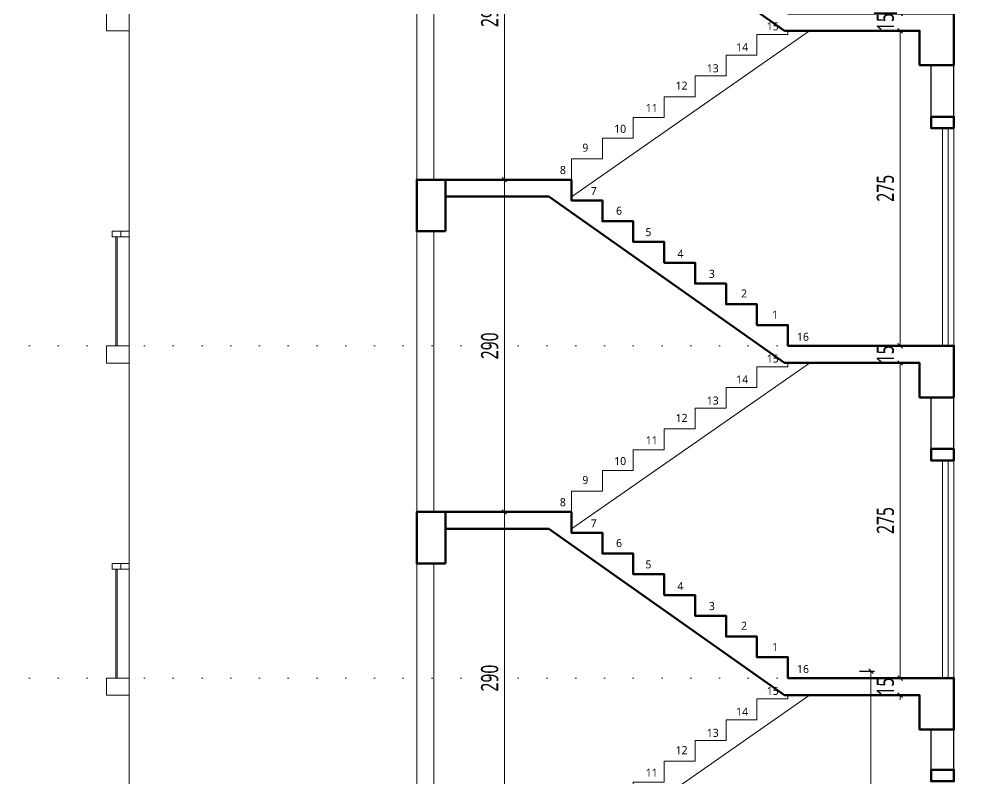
# Model space of a CAD drawing. Header units: metres. Extents: x 14968 to 56958, y -40276 to -31129.
# Drawn here: x 41974 to 42806, y -36502 to -35839 of the extents above; entities that cross this region are included whole.
import ezdxf

# ---------------------------------------------------------------- set-up
doc = ezdxf.new("R2010")
doc.units = ezdxf.units.M
doc.linetypes.add('DOT', pattern=[0.25, 0, -0.25])
doc.layers.get('0').update_dxf_attribs({"lineweight": 13})
doc.layers.get('Defpoints').update_dxf_attribs({"lineweight": 9})
for name, color, linetype, lineweight in [('A DUVAR', 7, 'Continuous', 25), ('A KAPI', 11, 'Continuous', 13), ('A KESİT BETONARME', 1, 'Continuous', 50), ('A KESİT MERDİVEN', 1, 'Continuous', 50), ('A KORKULUK', 87, 'Continuous', 9), ('A MERDİVEN', 3, 'Continuous', 13), ('A MERDİVEN BASAMAK', 3, 'Continuous', 13), ('A ÖLÇÜ İÇ', 31, 'Continuous', 13)]:
    doc.layers.add(name, color=color, linetype=linetype, lineweight=lineweight)
doc.layers.add('A KESİT DUVAR GÖRÜNÜŞ', color=7, linetype='Continuous', lineweight=9, true_color=0x848484)
doc.layers.add('A KOT KESİT KAT HİZASI', color=7, linetype='DOT', lineweight=15, true_color=0xffff7f)
doc.styles.add('HİB Segoe Semilight .7', font='segoeuisl.ttf', dxfattribs={"width": 0.7})
doc.styles.add('HİB Segoe Semilight .95', font='segoeuisl.ttf', dxfattribs={"width": 0.9})
doc.dimstyles.new('HİB İÇ', dxfattribs={"dimtxt": 15, "dimasz": 18, "dimexe": 3, "dimexo": 10, "dimgap": 5, "dimtad": 1, "dimdec": 0, "dimzin": 0, "dimdsep": 46, "dimtxsty": 'HİB Segoe Semilight .7', "dimblk": 'NONE', "dimblk1": 'NONE', "dimblk2": 'NONE', "dimtsz": 2, "dimcen": 0.09, "dimclrd": 256, "dimclre": 256, "dimclrt": 256, "dimadec": 0, "dimazin": 0, "dimtfac": 1, "dimtdec": 4, "dimtix": 1, "dimtofl": 0, "dimtmove": 0, "dimatfit": 3, "dimfxl": 10, "dimfxlon": 1, "dimtvp": 1, "dimtolj": 1, "dimtzin": 0, "dimlwd": -1, "dimlwe": -3, "dimarcsym": 0})

# ---------------------------------------------------------------- blocks, each defined once
blk = doc.blocks.new('*D2853')
at = {"layer": 'A ÖLÇÜ İÇ', "lineweight": -3, "ltscale": 0.5}
for p, q in [((42390.54554394045, -35979.07911688487), (42400.33382987945, -35979.07911688487)), ((42387.33382987945, -36269.07911688487), (42400.33382987945, -36269.07911688487))]:
    blk.add_line(p, q, dxfattribs=at)
at = {"layer": 'A ÖLÇÜ İÇ', "ltscale": 0.5}
for p, q in [((42399.33382987945, -35981.07911688487), (42395.33382987945, -35977.07911688487)), ((42397.33382987945, -36269.07911688487), (42397.33382987945, -35979.07911688487)), ((42395.33382987945, -36267.07911688487), (42399.33382987945, -36271.07911688487))]:
    blk.add_line(p, q, dxfattribs=at)
at = {"layer": 'Defpoints', "color": 0}
for p in [(42380.54554394045, -35979.07911688487), (42397.33382987945, -35979.07911688487), (42353.14634671448, -36269.07911688487)]:
    blk.add_point(p, dxfattribs=at)
at = {"layer": 'A ÖLÇÜ İÇ', "ltscale": 0.5, "insert": (42384.57755372882, -36124.07911688487), "char_height": 15, "attachment_point": 5, "rotation": 90, "style": 'HİB Segoe Semilight .7'}
blk.add_mtext('\\A1;290', dxfattribs=at)
blk = doc.blocks.new('_None')
blk = doc.blocks.new('*D2854')
at = {"layer": 'A ÖLÇÜ İÇ', "ltscale": 0.5}
for p, q in [((42399.33382987945, -35691.07911688487), (42395.33382987945, -35687.07911688487)), ((42397.33382987945, -35979.07911688487), (42397.33382987945, -35689.07911688487)), ((42395.33382987945, -35977.07911688487), (42399.33382987945, -35981.07911688487))]:
    blk.add_line(p, q, dxfattribs=at)
at = {"layer": 'A ÖLÇÜ İÇ', "lineweight": -3, "ltscale": 0.5}
for p, q in [((42395.74353737108, -35689.07911688487), (42400.33382987945, -35689.07911688487)), ((42390.54554394045, -35979.07911688487), (42400.33382987945, -35979.07911688487))]:
    blk.add_line(p, q, dxfattribs=at)
at = {"layer": 'Defpoints', "color": 0}
for p in [(42385.74353737108, -35689.07911688487), (42397.33382987945, -35689.07911688487), (42380.54554394045, -35979.07911688487)]:
    blk.add_point(p, dxfattribs=at)
at = {"layer": 'A ÖLÇÜ İÇ', "ltscale": 0.5, "insert": (42384.57755372882, -35834.07911688487), "char_height": 15, "attachment_point": 5, "rotation": 90, "style": 'HİB Segoe Semilight .7'}
blk.add_mtext('\\A1;290', dxfattribs=at)
blk = doc.blocks.new('*D2890')
at = {"layer": 'A ÖLÇÜ İÇ', "lineweight": -3, "ltscale": 0.5}
for p, q in [((42707.41172681276, -36407.96718162411), (42720.41172681276, -36407.96718162411)), ((42707.41172681276, -36704.07911688487), (42714.41172681276, -36704.07911688487))]:
    blk.add_line(p, q, dxfattribs=at)
at = {"layer": 'A ÖLÇÜ İÇ', "ltscale": 0.5}
for p, q in [((42719.41172681276, -36409.96718162411), (42715.41172681276, -36405.96718162411)), ((42717.41172681276, -36704.07911688487), (42717.41172681276, -36407.96718162411)), ((42715.41172681276, -36702.07911688487), (42719.41172681276, -36706.07911688487))]:
    blk.add_line(p, q, dxfattribs=at)
at = {"layer": 'Defpoints', "color": 0}
for p in [(42612.15589155161, -36407.96718162411), (42717.41172681276, -36407.96718162411), (42717.41172681276, -36704.07911688487)]:
    blk.add_point(p, dxfattribs=at)
at = {"layer": 'A ÖLÇÜ İÇ', "ltscale": 0.5, "insert": (42704.65545066213, -36556.02314925448), "char_height": 15, "attachment_point": 5, "rotation": 90, "style": 'HİB Segoe Semilight .7'}
blk.add_mtext('\\A1;296', dxfattribs=at)
blk = doc.blocks.new('*D2891')
at = {"layer": 'A ÖLÇÜ İÇ', "ltscale": 0.5}
for p, q in [((42740.80579480631, -36412.03911688491), (42744.80579480631, -36416.03911688491)), ((42742.80579480631, -36414.03911688491), (42742.80579480631, -36410.03911688491)), ((42744.80579480631, -36431.03911688488), (42740.80579480631, -36427.03911688488)), ((42742.80579480631, -36429.03911688488), (42742.80579480631, -36433.03911688488))]:
    blk.add_line(p, q, dxfattribs=at)
at = {"layer": 'A ÖLÇÜ İÇ', "lineweight": -3, "ltscale": 0.5}
for p, q in [((42749.9117268128, -36414.03911688491), (42739.80579480631, -36414.03911688491)), ((42732.80579480631, -36429.03911688488), (42739.80579480631, -36429.03911688488))]:
    blk.add_line(p, q, dxfattribs=at)
at = {"layer": 'Defpoints', "color": 0}
for p in [(42742.80579480631, -36414.03911688491), (42759.9117268128, -36414.03911688491), (42742.80579480631, -36429.03911688488)]:
    blk.add_point(p, dxfattribs=at)
at = {"layer": 'A ÖLÇÜ İÇ', "ltscale": 0.5, "insert": (42730.01290777703, -36421.53911688489), "char_height": 15, "attachment_point": 5, "rotation": 90, "style": 'HİB Segoe Semilight .7'}
blk.add_mtext('\\A1;15', dxfattribs=at)
blk = doc.blocks.new('*D2892')
at = {"layer": 'A ÖLÇÜ İÇ', "lineweight": -3, "ltscale": 0.5}
for p, q in [((42732.80579480631, -36139.03911688487), (42739.80579480631, -36139.03911688487)), ((42732.80579480634, -36414.0391168849), (42739.80579480631, -36414.0391168849))]:
    blk.add_line(p, q, dxfattribs=at)
at = {"layer": 'A ÖLÇÜ İÇ', "ltscale": 0.5}
for p, q in [((42744.80579480631, -36141.03911688487), (42740.80579480631, -36137.03911688487)), ((42742.80579480631, -36414.0391168849), (42742.80579480631, -36139.03911688487)), ((42740.80579480631, -36412.0391168849), (42744.80579480631, -36416.0391168849))]:
    blk.add_line(p, q, dxfattribs=at)
at = {"layer": 'Defpoints', "color": 0}
for p in [(42742.80579480631, -36139.03911688487), (42742.80579480631, -36139.03911688487), (42742.80579480634, -36414.0391168849)]:
    blk.add_point(p, dxfattribs=at)
at = {"layer": 'A ÖLÇÜ İÇ', "ltscale": 0.5, "insert": (42730.05474878121, -36276.53911688489), "char_height": 15, "attachment_point": 5, "rotation": 90, "style": 'HİB Segoe Semilight .7'}
blk.add_mtext('\\A1;275', dxfattribs=at)
blk = doc.blocks.new('*D2893')
at = {"layer": 'A ÖLÇÜ İÇ', "ltscale": 0.5}
for p, q in [((42740.80579480631, -36122.07911688487), (42744.80579480631, -36126.07911688487)), ((42742.80579480631, -36124.07911688487), (42742.80579480631, -36120.07911688487)), ((42744.80579480631, -36141.03911688487), (42740.80579480631, -36137.03911688487)), ((42742.80579480631, -36139.03911688487), (42742.80579480631, -36143.03911688487))]:
    blk.add_line(p, q, dxfattribs=at)
at = {"layer": 'A ÖLÇÜ İÇ', "lineweight": -3, "ltscale": 0.5}
for p, q in [((42732.80579480631, -36124.07911688487), (42739.80579480631, -36124.07911688487)), ((42732.80579480631, -36139.03911688487), (42739.80579480631, -36139.03911688487))]:
    blk.add_line(p, q, dxfattribs=at)
at = {"layer": 'Defpoints', "color": 0}
for p in [(42742.80579480631, -36124.07911688487), (42742.80579480631, -36124.07911688487), (42742.80579480631, -36139.03911688487)]:
    blk.add_point(p, dxfattribs=at)
at = {"layer": 'A ÖLÇÜ İÇ', "ltscale": 0.5, "insert": (42730.01290777703, -36131.55911688488), "char_height": 15, "attachment_point": 5, "rotation": 90, "style": 'HİB Segoe Semilight .7'}
blk.add_mtext('\\A1;15', dxfattribs=at)
blk = doc.blocks.new('*D2894')
at = {"layer": 'A ÖLÇÜ İÇ', "ltscale": 0.5}
for p, q in [((42744.80579480631, -35851.07911688484), (42740.80579480631, -35847.07911688484)), ((42742.80579480631, -36124.07911688487), (42742.80579480631, -35849.07911688484)), ((42740.80579480631, -36122.07911688487), (42744.80579480631, -36126.07911688487))]:
    blk.add_line(p, q, dxfattribs=at)
at = {"layer": 'A ÖLÇÜ İÇ', "lineweight": -3, "ltscale": 0.5}
for p, q in [((42737.96818050413, -35849.07911688484), (42745.80579480631, -35849.07911688484)), ((42732.80579480631, -36124.07911688487), (42739.80579480631, -36124.07911688487))]:
    blk.add_line(p, q, dxfattribs=at)
at = {"layer": 'Defpoints', "color": 0}
for p in [(42727.96818050413, -35849.07911688484), (42742.80579480631, -35849.07911688484), (42742.80579480631, -36124.07911688487)]:
    blk.add_point(p, dxfattribs=at)
at = {"layer": 'A ÖLÇÜ İÇ', "ltscale": 0.5, "insert": (42730.05474878121, -35986.57911688486), "char_height": 15, "attachment_point": 5, "rotation": 90, "style": 'HİB Segoe Semilight .7'}
blk.add_mtext('\\A1;275', dxfattribs=at)
blk = doc.blocks.new('*D2895')
at = {"layer": 'A ÖLÇÜ İÇ', "ltscale": 0.5}
for p, q in [((42742.80579480631, -35834.07911688487), (42742.80579480631, -35830.07911688487)), ((42740.80579480631, -35832.07911688487), (42744.80579480631, -35836.07911688487)), ((42744.80579480631, -35851.07911688484), (42740.80579480631, -35847.07911688484)), ((42742.80579480631, -35849.07911688484), (42742.80579480631, -35853.07911688484))]:
    blk.add_line(p, q, dxfattribs=at)
at = {"layer": 'A ÖLÇÜ İÇ', "lineweight": -3, "ltscale": 0.5}
for p, q in [((42738.84679758576, -35834.07911688487), (42745.80579480631, -35834.07911688487)), ((42737.96818050413, -35849.07911688484), (42745.80579480631, -35849.07911688484))]:
    blk.add_line(p, q, dxfattribs=at)
at = {"layer": 'Defpoints', "color": 0}
for p in [(42728.84679758576, -35834.07911688487), (42742.80579480631, -35834.07911688487), (42727.96818050413, -35849.07911688484)]:
    blk.add_point(p, dxfattribs=at)
at = {"layer": 'A ÖLÇÜ İÇ', "ltscale": 0.5, "insert": (42730.01290777703, -35841.57911688486), "char_height": 15, "attachment_point": 5, "rotation": 90, "style": 'HİB Segoe Semilight .7'}
blk.add_mtext('\\A1;15', dxfattribs=at)
blk = doc.blocks.new('*D3031')
at = {"layer": 'A ÖLÇÜ İÇ', "lineweight": -3, "ltscale": 0.5}
for p, q in [((42387.33382987945, -36269.07911688487), (42400.33382987945, -36269.07911688487)), ((42387.33382987945, -36559.07911688486), (42400.33382987945, -36559.07911688486))]:
    blk.add_line(p, q, dxfattribs=at)
at = {"layer": 'A ÖLÇÜ İÇ', "ltscale": 0.5}
for p, q in [((42399.33382987945, -36271.07911688487), (42395.33382987945, -36267.07911688487)), ((42397.33382987945, -36269.07911688487), (42397.33382987945, -36559.07911688486)), ((42395.33382987945, -36557.07911688486), (42399.33382987945, -36561.07911688486))]:
    blk.add_line(p, q, dxfattribs=at)
at = {"layer": 'Defpoints', "color": 0}
for p in [(42371.00960322873, -36269.07911688487), (42371.0096032287, -36559.07911688486), (42397.33382987945, -36559.07911688486)]:
    blk.add_point(p, dxfattribs=at)
at = {"layer": 'A ÖLÇÜ İÇ', "ltscale": 0.5, "insert": (42384.57755372882, -36414.07911688487), "char_height": 15, "attachment_point": 5, "rotation": 90, "style": 'HİB Segoe Semilight .7'}
blk.add_mtext('\\A1;290', dxfattribs=at)

msp = doc.modelspace()

# ---------------------------------------------------------------- linework, layer by layer
at = {"ltscale": 0.5}
for p, q in [((42320.91172681274, -35979.11911688487), (42320.91172681279, -35734.11911688485)), ((42335.91172681276, -35979.11911688485), (42335.91172681276, -35734.11911688483)), ((42320.91172681274, -36269.11911688485), (42320.91172681279, -36024.11911688485)), ((42335.91172681276, -36269.11911688482), (42335.91172681276, -36024.11911688483)), ((42320.91172681279, -36524.07911689824), (42320.91172681279, -36314.11911688483)), ((42335.91172681277, -36524.07911689824), (42335.91172681277, -36314.1191168848))]:
    msp.add_line(p, q, dxfattribs=at)
at = {"layer": 'A DUVAR', "ltscale": 0.5}
for p, q in [((42769.91172681277, -35924.07911688487), (42769.91172681277, -35879.07911688485)), ((42789.91172681277, -35924.07911688487), (42789.91172681277, -35879.07911688485)), ((42769.91172681277, -36214.07911688487), (42769.91172681277, -36169.07911688485)), ((42789.91172681277, -36214.07911688487), (42789.91172681277, -36169.07911688485)), ((42769.91172681277, -36494.07911688487), (42769.91172681277, -36459.07911688485)), ((42789.91172681277, -36494.07911688487), (42789.91172681277, -36459.07911688485))]:
    msp.add_line(p, q, dxfattribs=at)
at = {"layer": 'A KAPI', "ltscale": 0.5}
for p, q in [((42779.91172681277, -35934.07911688487), (42779.91172681277, -36124.07911688487)), ((42784.91172681277, -35934.07911688487), (42784.91172681277, -36124.07911688487)), ((42789.91172681277, -35934.07911688487), (42789.91172681277, -36124.07911688487)), ((42779.91172681277, -36224.07911688487), (42779.91172681277, -36414.07911688487)), ((42784.91172681277, -36224.07911688487), (42784.91172681277, -36414.07911688487)), ((42789.91172681277, -36224.07911688487), (42789.91172681277, -36414.07911688487))]:
    msp.add_line(p, q, dxfattribs=at)
at = {"layer": 'A KESİT BETONARME', "linetype": 'ByBlock', "ltscale": 100}
for points in [[(42769.91172681277, -35924.07911688487), (42789.91172681277, -35924.07911688487), (42789.91172681277, -35934.07911688487), (42769.91172681277, -35934.07911688487)], [(42769.91172681277, -36214.07911688487), (42789.91172681277, -36214.07911688487), (42789.91172681277, -36224.07911688487), (42769.91172681277, -36224.07911688487)], [(42769.91172681277, -36494.07911688487), (42789.91172681277, -36494.07911688487), (42789.91172681277, -36504.07911688487), (42769.91172681277, -36504.07911688487)]]:
    msp.add_lwpolyline(points, close=True, dxfattribs=at)
at = {"layer": 'A KESİT BETONARME', "ltscale": 0.5}
for points in [[(42345.91172681276, -36024.07911688485), (42320.91172681276, -36024.07911688486), (42320.91172681276, -35979.07911688487), (42345.91172681274, -35979.07911688487)], [(42345.91172681276, -36314.07911688485), (42320.91172681276, -36314.07911688486), (42320.91172681276, -36269.07911688487), (42345.91172681274, -36269.07911688487)]]:
    msp.add_lwpolyline(points, close=True, dxfattribs=at)
at = {"layer": 'A KESİT DUVAR GÖRÜNÜŞ', "ltscale": 0.5}
for p, q in [((42069.91172681208, -35009.07911688485), (42069.91172681266, -36864.13911688485)), ((42049.91172681261, -35834.07911688486), (42049.91172681261, -35849.07911688486)), ((42049.91172681261, -35849.07911688486), (42069.91172681261, -35849.07911688486)), ((42049.91172681261, -36124.07911688486), (42049.91172681261, -36139.07911688486)), ((42069.91172681261, -36124.07911688486), (42049.91172681261, -36124.07911688486)), ((42049.91172681261, -36139.07911688486), (42069.91172681261, -36139.07911688486))]:
    msp.add_line(p, q, dxfattribs=at)
msp.add_lwpolyline([(42069.91172681261, -36414.07911688486), (42049.91172681261, -36414.07911688486), (42049.91172681261, -36429.07911688486), (42069.91172681261, -36429.07911688486)], dxfattribs=at)
at = {"layer": 'A KESİT MERDİVEN', "ltscale": 0.5}
for points in [[(42345.91172681278, -35689.07911688487), (42345.91172681278, -35703.85529261004), (42436.06257993977, -35703.85529261004), (42642.05332435697, -35849.03911688488), (42759.91172681283, -35849.03911688488), (42759.91172681283, -35879.03911688489), (42789.91172681282, -35879.03911688489), (42789.91172681282, -35834.03911688491), (42644.91172681276, -35834.03911688489), (42644.91172681276, -35815.91911688489), (42617.91172681274, -35815.91911688489), (42617.91172681274, -35797.7991168849), (42590.91172681275, -35797.7991168849), (42590.91172681275, -35779.67911688488), (42563.91172681274, -35779.67911688488), (42563.91172681274, -35761.55911688488), (42536.91172681275, -35761.55911688488), (42536.91172681275, -35743.43911688488), (42509.91172681276, -35743.43911688488), (42509.91172681276, -35725.31911688488), (42482.91172681276, -35725.31911688488), (42482.91172681276, -35707.19911688488), (42455.91172681275, -35707.19911688488), (42455.91172681275, -35689.07911688488)], [(42345.91172681275, -35979.07911688487), (42345.91172681275, -35993.85529261004), (42436.06257993974, -35993.85529261004), (42642.05332435694, -36139.03911688488), (42759.9117268128, -36139.03911688488), (42759.9117268128, -36169.03911688489), (42789.9117268128, -36169.03911688489), (42789.9117268128, -36124.03911688491), (42644.91172681273, -36124.03911688489), (42644.91172681273, -36105.91911688489), (42617.91172681272, -36105.91911688489), (42617.91172681272, -36087.7991168849), (42590.91172681272, -36087.7991168849), (42590.91172681272, -36069.67911688488), (42563.91172681272, -36069.67911688488), (42563.91172681272, -36051.55911688488), (42536.91172681272, -36051.55911688488), (42536.91172681272, -36033.43911688488), (42509.91172681273, -36033.43911688488), (42509.91172681273, -36015.31911688488), (42482.91172681273, -36015.31911688488), (42482.91172681273, -35997.19911688488), (42455.91172681272, -35997.19911688488), (42455.91172681272, -35979.07911688488)], [(42345.91172681275, -36269.07911688487), (42345.91172681275, -36283.85529261004), (42436.06257993974, -36283.85529261004), (42642.05332435694, -36429.03911688488), (42759.9117268128, -36429.03911688488), (42759.9117268128, -36459.03911688489), (42789.9117268128, -36459.03911688489), (42789.9117268128, -36414.03911688491), (42644.91172681273, -36414.03911688489), (42644.91172681273, -36395.91911688489), (42617.91172681272, -36395.91911688489), (42617.91172681272, -36377.7991168849), (42590.91172681272, -36377.7991168849), (42590.91172681272, -36359.67911688488), (42563.91172681272, -36359.67911688488), (42563.91172681272, -36341.55911688488), (42536.91172681272, -36341.55911688488), (42536.91172681272, -36323.43911688488), (42509.91172681273, -36323.43911688488), (42509.91172681273, -36305.31911688488), (42482.91172681273, -36305.31911688488), (42482.91172681273, -36287.19911688488), (42455.91172681272, -36287.19911688488), (42455.91172681272, -36269.07911688488)]]:
    msp.add_lwpolyline(points, close=True, dxfattribs=at)
at = {"layer": 'A KORKULUK', "ltscale": 0.5}
for p, q in [((42062.41172681261, -36024.07911688485), (42069.91172681261, -36024.07911688485)), ((42062.41172681261, -36029.07911688486), (42069.91172681261, -36029.07911688486)), ((42062.41172681261, -36314.07911688485), (42069.91172681261, -36314.07911688485)), ((42062.41172681261, -36319.07911688486), (42069.91172681261, -36319.07911688486))]:
    msp.add_line(p, q, dxfattribs=at)
for points in [[(42054.91172681261, -36024.07911688485), (42062.41172681261, -36024.07911688485), (42062.41172681261, -36029.07911688486), (42054.91172681261, -36029.07911688486)], [(42058.16172681261, -36029.07911688486), (42058.16172681261, -36124.07911688486), (42059.16172681261, -36124.07911688486), (42059.16172681261, -36029.07911688486)], [(42054.91172681261, -36314.07911688485), (42062.41172681261, -36314.07911688485), (42062.41172681261, -36319.07911688486), (42054.91172681261, -36319.07911688486)], [(42058.16172681261, -36319.07911688486), (42058.16172681261, -36414.07911688486), (42059.16172681261, -36414.07911688486), (42059.16172681261, -36319.07911688486)]]:
    msp.add_lwpolyline(points, close=True, dxfattribs=at)
at = {"layer": 'A KOT KESİT KAT HİZASI', "ltscale": 100}
for p, q in [((41932.59978117123, -36124.07911688487), (43490.3089870132, -36124.07911688487)), ((41932.59978117123, -36414.07911688487), (43490.3089870132, -36414.07911688487))]:
    msp.add_line(p, q, dxfattribs=at)
at = {"layer": 'A MERDİVEN', "ltscale": 0.5}
for p, q in [((42455.91172681272, -35993.89529261002), (42663.66174766341, -35849.07911688485)), ((42455.91172681272, -36283.89529261002), (42663.66174766341, -36139.07911688485)), ((42455.91172681272, -36573.89529261001), (42663.66174766341, -36429.07911688484))]:
    msp.add_line(p, q, dxfattribs=at)
for points in [[(42455.91172681272, -35979.07911688487), (42455.91172681277, -35960.99911688485), (42482.91172681277, -35960.99911688485), (42482.91172681277, -35942.87911688484), (42509.91172681277, -35942.87911688484), (42509.91172681277, -35924.75911688484), (42536.91172681277, -35924.75911688484), (42536.91172681277, -35906.63911688483), (42563.91172681277, -35906.63911688483), (42563.91172681277, -35888.51911688484), (42590.91172681277, -35888.51911688484), (42590.91172681277, -35870.39911688484), (42617.91172681277, -35870.39911688484), (42617.91172681277, -35852.27911688483), (42644.91172681277, -35852.27911688483), (42644.91172681277, -35849.07911688485)], [(42455.91172681277, -36269.11911688485), (42455.91172681277, -36250.99911688485), (42482.91172681277, -36250.99911688485), (42482.91172681277, -36232.87911688484), (42509.91172681277, -36232.87911688484), (42509.91172681277, -36214.75911688484), (42536.91172681277, -36214.75911688484), (42536.91172681277, -36196.63911688483), (42563.91172681277, -36196.63911688483), (42563.91172681277, -36178.51911688484), (42590.91172681277, -36178.51911688484), (42590.91172681277, -36160.39911688484), (42617.91172681277, -36160.39911688484), (42617.91172681277, -36142.27911688483), (42644.91172681277, -36142.27911688483), (42644.91172681277, -36139.07911688485)], [(42455.91172681277, -36559.11911688485), (42455.91172681277, -36540.99911688484), (42482.91172681277, -36540.99911688484), (42482.91172681277, -36522.87911688483), (42509.91172681277, -36522.87911688483), (42509.91172681277, -36504.75911688484), (42536.91172681277, -36504.75911688484), (42536.91172681277, -36486.63911688483), (42563.91172681277, -36486.63911688483), (42563.91172681277, -36468.51911688483), (42590.91172681277, -36468.51911688483), (42590.91172681277, -36450.39911688483), (42617.91172681277, -36450.39911688483), (42617.91172681277, -36432.27911688482), (42644.91172681277, -36432.27911688482), (42644.91172681277, -36429.07911688484)]]:
    msp.add_lwpolyline(points, dxfattribs=at)

# ---------------------------------------------------------------- texts
at = {"layer": 'A MERDİVEN BASAMAK', "style": 'HİB Segoe Semilight .95'}
for s, p in [('15', (42626.38471707552, -35848.69744127211)), ('14', (42599.67421328877, -35866.9299018859)), ('13', (42574.07849768783, -35885.32046054198)), ('12', (42546.87759110144, -35900.46889010324)), ('11', (42520.76423692508, -35920.04493734037)), ('10', (42493.22778509044, -35938.13692119126)), ('9', (42465.42972889367, -35954.62893737586)), ('8', (42445.81515749745, -35974.0677893973)), ('7', (42472.76270616581, -35992.44862866405)), ('6', (42494.8895215891, -36009.66295810633)), ('5', (42520.526459857, -36028.29285997983)), ('4', (42548.44710369535, -36047.20187046505)), ('3', (42575.8895215891, -36064.69697883681)), ('2', (42604.01373868517, -36081.87101203639)), ('1', (42631.11525697776, -36100.38881921163)), ('16', (42652.83918664894, -36119.66753924344)), ('15', (42626.38471707552, -36138.69744127211)), ('14', (42599.67421328877, -36156.9299018859)), ('13', (42574.07849768783, -36175.32046054198)), ('12', (42546.87759110144, -36190.46889010324)), ('11', (42520.76423692508, -36210.04493734037)), ('10', (42493.22778509044, -36228.13692119126)), ('9', (42465.42972889367, -36244.62893737586)), ('8', (42445.81515749745, -36264.0677893973)), ('7', (42472.76270616581, -36282.44862866405)), ('6', (42494.8895215891, -36299.66295810633)), ('5', (42520.526459857, -36318.29285997983)), ('4', (42548.44710369535, -36337.20187046505)), ('3', (42575.8895215891, -36354.69697883681)), ('2', (42604.01373868517, -36371.87101203639)), ('1', (42631.11525697776, -36390.38881921163)), ('16', (42652.83918664894, -36409.66753924344)), ('15', (42626.38471707552, -36428.69744127211)), ('14', (42599.67421328877, -36446.9299018859)), ('13', (42574.07849768783, -36465.32046054198)), ('12', (42546.87759110144, -36480.46889010324)), ('11', (42520.76423692508, -36500.04493734037))]:
    msp.add_text(s, height=7, dxfattribs=at).set_placement(p)

# ---------------------------------------------------------------- dimensions: what is measured, and where the dimension line sits
at = {"layer": 'A ÖLÇÜ İÇ', "ltscale": 0.5}
for base, p1, p2, picture, middle in [((42397.33382987945, -35689.07911688487), (42380.54554394045, -35979.07911688487), (42385.74353737108, -35689.07911688487), '*D2854', (42384.57755372882, -35834.07911688487)), ((42742.80579480631, -35834.07911688487), (42727.96818050413, -35849.07911688484), (42728.84679758576, -35834.07911688487), '*D2895', (42730.01290777703, -35841.57911688486)), ((42742.80579480631, -35849.07911688484), (42742.80579480631, -36124.07911688487), (42727.96818050413, -35849.07911688484), '*D2894', (42730.05474878121, -35986.57911688486)), ((42397.33382987945, -35979.07911688487), (42353.14634671448, -36269.07911688487), (42380.54554394045, -35979.07911688487), '*D2853', (42384.57755372882, -36124.07911688487)), ((42742.80579480631, -36124.07911688487), (42742.80579480631, -36139.03911688487), (42742.80579480631, -36124.07911688487), '*D2893', (42730.01290777703, -36131.55911688488)), ((42742.80579480631, -36139.03911688487), (42742.80579480634, -36414.0391168849), (42742.80579480631, -36139.03911688487), '*D2892', (42730.05474878121, -36276.53911688489)), ((42717.41172681276, -36407.96718162411), (42717.41172681276, -36704.07911688487), (42612.15589155161, -36407.96718162411), '*D2890', (42704.65545066213, -36556.02314925448)), ((42742.80579480631, -36414.03911688491), (42742.80579480631, -36429.03911688488), (42759.9117268128, -36414.03911688491), '*D2891', (42730.01290777703, -36421.53911688489))]:
    dim = msp.add_linear_dim(base=base, p1=p1, p2=p2, angle=90, dimstyle='HİB İÇ', dxfattribs=at)
    dim.commit()
    dim.dimension.update_dxf_attribs({"geometry": picture, "text_midpoint": middle})
dim = msp.add_linear_dim(base=(42397.33382987945, -36559.07911688486), p1=(42371.00960322873, -36269.07911688487), p2=(42371.0096032287, -36559.07911688486), angle=90, dimstyle='HİB İÇ', override={"dimtxt": 15}, dxfattribs=at)
dim.commit()
dim.dimension.update_dxf_attribs({"geometry": '*D3031', "text_midpoint": (42384.57755372882, -36414.07911688487)})

doc.saveas('drawing.dxf')
